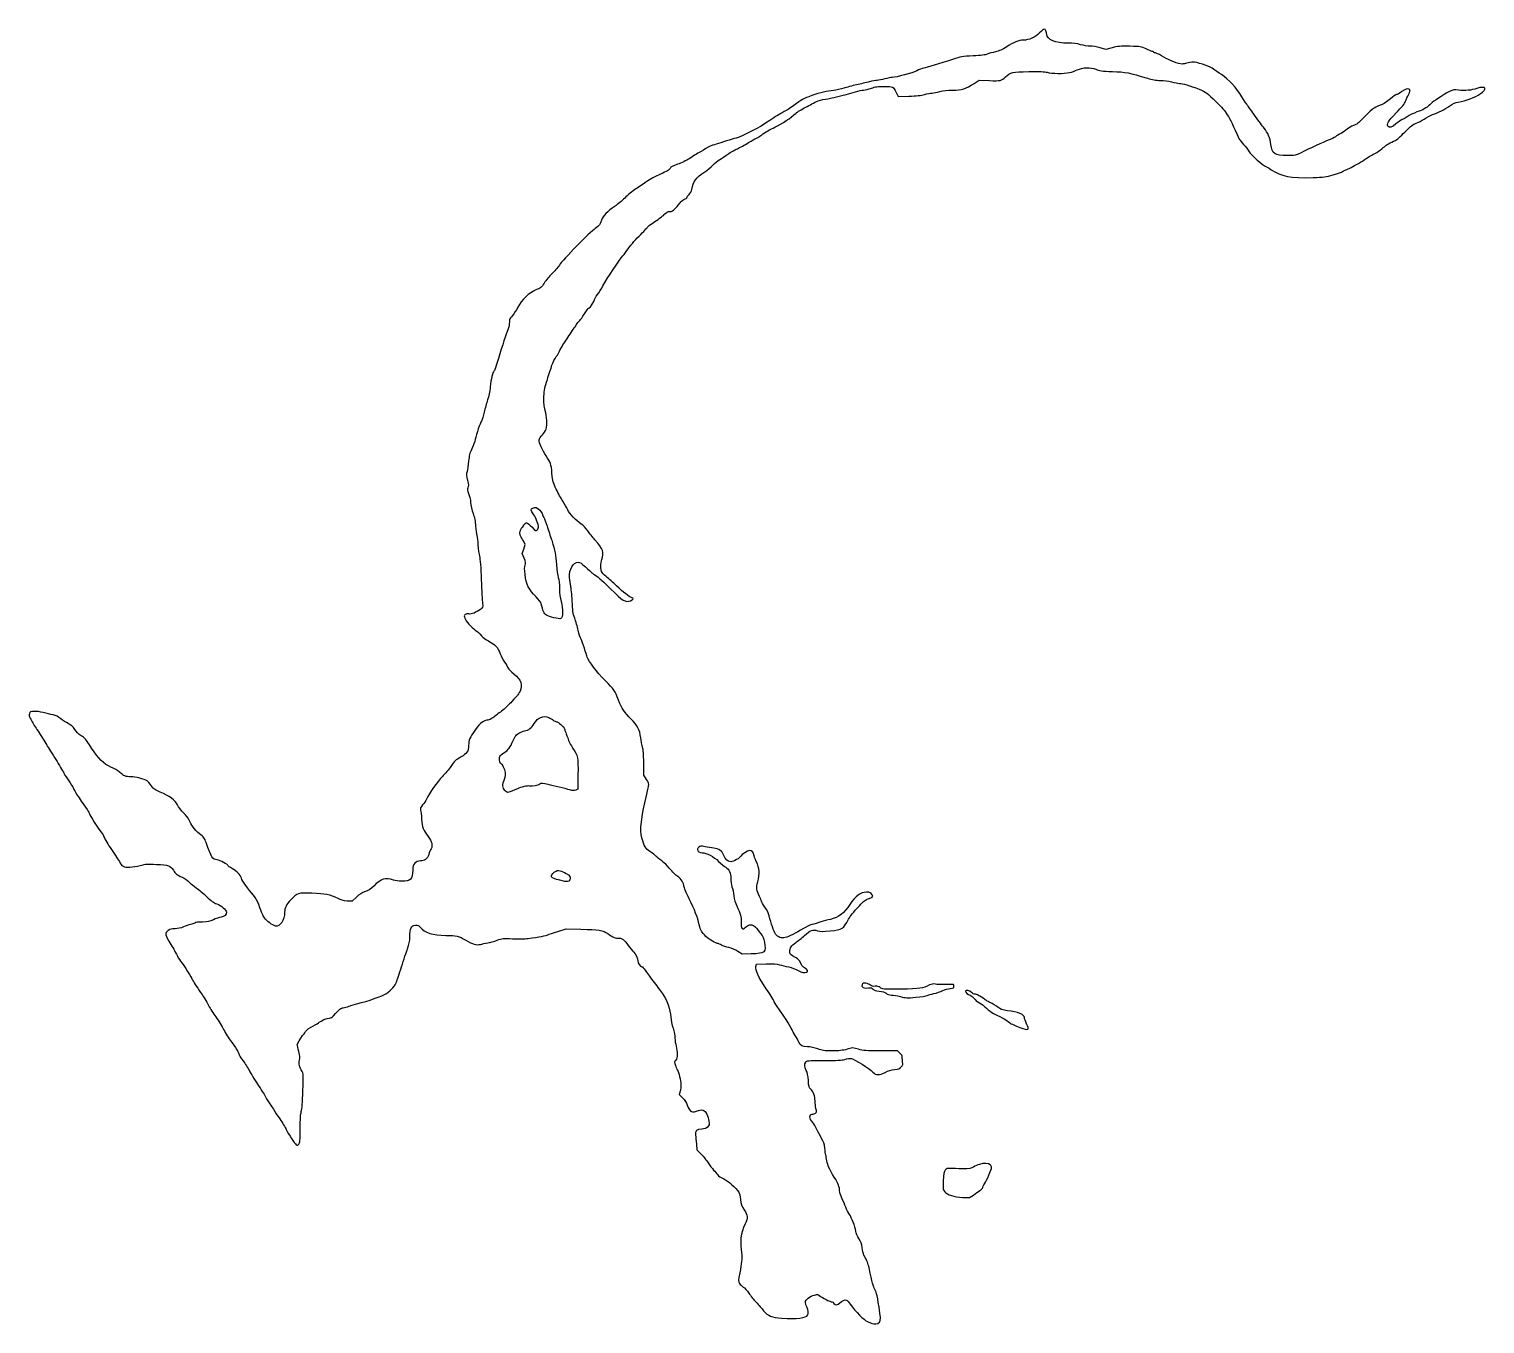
# Model space of a CAD drawing. Header units: millimetres. Extents: x 23 to 842, y -888 to -179.
# Drawn here: x 23 to 540, y -639 to -179 of the extents above; entities that cross this region are included whole.
import ezdxf

# ---------------------------------------------------------------- set-up
doc = ezdxf.new("R2010")
doc.units = ezdxf.units.MM
doc.layers.get('0').update_dxf_attribs({"linetype": 'CONTINUOUS'})

msp = doc.modelspace()

# ---------------------------------------------------------------- linework, layer by layer
for p, q in [((405.1, -185.82), (403.12, -185.26)), ((407.41, -185.23), (405.1, -185.82)), ((330.7, -201.16), (331.39, -202.54)), ((358.38, -197.96), (360.2, -196.77)), ((360.2, -196.77), (363.86, -196.9)), ((331.39, -202.54), (335.2, -202.43)), ((198.99, -361.74), (198.33, -360.42)), ((198.46, -363.35), (198.99, -361.74)), ((197.91, -364.97), (198.46, -363.35)), ((198.57, -366.58), (197.91, -364.97)), ((241.04, -443.71), (241.04, -439.37)), ((217.7, -443.44), (217.62, -448.6)), ((241.99, -445.19), (241.04, -443.71)), ((217.62, -448.6), (216.91, -448.95)), ((137.5, -488.47), (135.7, -488.37)), ((139.01, -487.05), (137.5, -488.47)), ((210.56, -499.16), (213.55, -498.21)), ((213.55, -498.21), (218.76, -498.37)), ((276.04, -507.26), (274.51, -506.28)), ((279.24, -507.15), (276.04, -507.26)), ((280.88, -511.65), (281.15, -510.78)), ((281.15, -510.78), (284.53, -510.7)), ((315.22, -540.49), (313.24, -541.05)), ((317.26, -541.05), (315.22, -540.49)), ((331.21, -541.6), (325.25, -541.6)), ((332.03, -542.37), (331.21, -541.6)), ((253.95, -555.97), (253.66, -557.11)), ((253.66, -557.11), (254.85, -558.3)), ((259.79, -574.73), (259.95, -576.77)), ((259.95, -576.77), (261.46, -578.3)), ((354.28, -593.65), (356.79, -593.75)), ((356.79, -593.75), (358.11, -592.83))]:
    msp.add_line(p, q)
for points in [[(381.64, -180), (380.18, -181.5), (377.8, -182.56), (375.84, -182.56)], [(383.28, -178.62), (383.12, -178.62), (382.38, -179.26), (381.64, -180)], [(384.18, -180.55), (384.18, -179.76), (383.65, -178.59), (383.28, -178.62)], [(391.69, -183.62), (387.38, -183.62), (384.18, -182.3), (384.18, -180.55)], [(369.94, -184.89), (368.35, -185.95), (367.4, -186.37), (365.92, -186.69)], [(375.84, -182.56), (374.25, -182.59), (372.3, -183.36), (369.94, -184.89)], [(396.21, -184.15), (394.92, -183.78), (393.57, -183.62), (391.69, -183.62)], [(399.6, -184.68), (398.75, -184.68), (397.22, -184.44), (396.21, -184.15)], [(403.12, -185.26), (402.03, -184.94), (400.45, -184.68), (399.6, -184.68)], [(413.68, -184.73), (410.26, -184.65), (409.42, -184.73), (407.41, -185.23)], [(419.42, -185.66), (417.7, -184.84), (417.54, -184.81), (413.68, -184.73)], [(421.59, -186.53), (421.38, -186.53), (420.4, -186.13), (419.42, -185.66)], [(350.71, -189.36), (345.97, -190.98), (341.58, -192.3), (340.47, -192.48)], [(357.98, -188.12), (354.12, -188.3), (353.7, -188.38), (350.71, -189.36)], [(363.03, -187.51), (362.37, -187.83), (360.89, -187.99), (357.98, -188.12)], [(365.92, -186.69), (364.86, -186.9), (363.56, -187.27), (363.03, -187.51)], [(422.14, -186.77), (422.04, -186.64), (421.8, -186.53), (421.59, -186.53)], [(423.04, -187.19), (422.62, -187.09), (422.22, -186.9), (422.14, -186.77)], [(425.74, -188.57), (424.68, -187.91), (423.47, -187.27), (423.04, -187.19)], [(432.22, -191.03), (431.01, -191.03), (427.73, -189.79), (425.74, -188.57)], [(434.37, -190.61), (433.57, -190.84), (432.59, -191.03), (432.22, -191.03)], [(436.64, -190.34), (436.19, -190.26), (435.16, -190.37), (434.37, -190.61)], [(443.39, -192.83), (442.46, -192.11), (438.73, -190.74), (436.64, -190.34)], [(326.63, -196.32), (325.62, -196.61), (324.38, -196.85), (323.93, -196.85)], [(329.3, -195.79), (328.85, -195.79), (327.63, -196.03), (326.63, -196.32)], [(338.01, -193.41), (336.47, -194.23), (330.73, -195.79), (329.3, -195.79)], [(340.47, -192.48), (339.91, -192.56), (338.83, -192.99), (338.01, -193.41)], [(363.86, -196.9), (367.8, -197.06), (368.09, -196.98), (369.54, -195.61)], [(369.54, -195.61), (371.32, -193.94), (371.87, -193.81), (377.83, -193.73)], [(377.83, -193.73), (381.5, -193.65), (383.59, -193.73), (384.31, -193.94)], [(384.31, -193.94), (385.87, -194.42), (390.31, -194.5), (392.22, -194.07)], [(392.22, -194.07), (393.09, -193.89), (394.36, -193.44), (395.02, -193.12)], [(395.02, -193.12), (396.82, -192.19), (399.73, -192.11), (401.64, -192.91)], [(401.64, -192.91), (402.88, -193.44), (403.73, -193.54), (407.46, -193.68)], [(407.46, -193.68), (412.06, -193.83), (413.65, -194.15), (419.89, -196.08)], [(419.89, -196.08), (421.77, -196.66), (422.91, -196.85), (424.52, -196.85)], [(446.22, -194.79), (445.21, -194.12), (443.92, -193.25), (443.39, -192.83)], [(453.47, -202.64), (451.72, -199.63), (448.76, -196.43), (446.22, -194.79)], [(308.5, -200.4), (306.07, -200.61), (303.77, -201.16), (300.73, -202.25)], [(305.59, -203.49), (307.42, -203.25), (311.79, -202.19), (316.31, -200.85)], [(312.08, -199.63), (311.07, -199.97), (309.46, -200.32), (308.5, -200.4)], [(316.57, -198.44), (315.12, -198.75), (313.11, -199.31), (312.08, -199.63)], [(316.31, -200.85), (317.31, -200.53), (318.61, -200.29), (319.14, -200.29)], [(321.15, -197.35), (320.09, -197.62), (318.03, -198.09), (316.57, -198.44)], [(319.14, -200.29), (319.7, -200.29), (320.91, -200), (321.89, -199.63)], [(323.93, -196.85), (323.45, -196.85), (322.21, -197.06), (321.15, -197.35)], [(321.89, -199.63), (323.37, -199.07), (324.11, -198.97), (326.5, -198.97)], [(326.5, -198.97), (329.7, -198.97), (329.59, -198.91), (330.7, -201.16)], [(340.76, -201.85), (341.71, -201.56), (342.93, -201.35), (343.43, -201.35)], [(343.43, -201.35), (343.93, -201.35), (345.2, -201.11), (346.21, -200.82)], [(346.21, -200.82), (347.5, -200.45), (348.85, -200.29), (350.76, -200.29)], [(350.76, -200.29), (353.93, -200.29), (355.47, -199.81), (358.38, -197.96)], [(424.52, -196.85), (425.85, -196.85), (427.33, -197.04), (428.49, -197.38)], [(428.49, -197.38), (429.5, -197.67), (430.77, -197.91), (431.27, -197.91)], [(431.27, -197.91), (432.46, -197.91), (434.92, -198.65), (438.28, -199.97)], [(438.28, -199.97), (440.93, -201.03), (440.93, -201.06), (444.45, -204.55)], [(510.25, -200.79), (509.4, -201.4), (508.56, -201.88), (508.37, -201.88)], [(512.66, -201.96), (513.9, -199.79), (512.6, -199.15), (510.25, -200.79)], [(527.24, -200.79), (524.77, -202.09), (521.39, -204.28), (520.7, -205.03)], [(530.41, -200.29), (528.77, -200.1), (528.53, -200.13), (527.24, -200.79)], [(536.95, -199.71), (534.96, -200.4), (532.69, -200.58), (530.41, -200.29)], [(538.11, -201.64), (540.78, -199.84), (540.07, -198.68), (536.95, -199.71)], [(294.3, -205.77), (293.11, -206.67), (291.44, -207.72), (290.59, -208.12)], [(300.73, -202.25), (297.68, -203.36), (297.23, -203.6), (294.3, -205.77)], [(295.14, -208.47), (295.59, -208.07), (297.13, -207.12), (298.58, -206.35)], [(298.58, -206.35), (300.04, -205.58), (301.76, -204.68), (302.42, -204.34)], [(302.42, -204.34), (303.13, -203.97), (304.43, -203.62), (305.59, -203.49)], [(335.2, -202.43), (337.9, -202.38), (339.54, -202.19), (340.76, -201.85)], [(444.45, -204.55), (448.28, -208.44), (448.18, -208.25), (452.52, -217.67)], [(455.51, -205.79), (455.19, -205.42), (454.26, -203.99), (453.47, -202.64)], [(458.23, -209.55), (457.07, -207.88), (455.85, -206.19), (455.51, -205.79)], [(502.58, -205.69), (500.35, -206.56), (499.27, -207.38), (496.54, -210.26)], [(506.23, -203.41), (505.04, -204.42), (503.79, -205.21), (502.58, -205.69)], [(508.37, -201.88), (508.16, -201.88), (507.21, -202.56), (506.23, -203.41)], [(508.26, -208.41), (510.35, -206.3), (511.25, -205.13), (511.6, -204.26)], [(511.6, -204.26), (511.84, -203.6), (512.31, -202.56), (512.66, -201.96)], [(520.7, -205.03), (519.54, -206.3), (518.19, -207.17), (516.44, -207.72)], [(521.18, -208.99), (523.37, -208.23), (525.38, -207.22), (527.26, -205.93)], [(527.26, -205.93), (528.4, -205.1), (529.33, -204.68), (530.3, -204.52)], [(530.3, -204.52), (532.84, -204.13), (536.42, -202.8), (538.11, -201.64)], [(285.83, -211.08), (282.05, -213.65), (276.3, -216.67), (273.84, -217.33)], [(290.59, -208.12), (289.75, -208.52), (287.6, -209.87), (285.83, -211.08)], [(287.6, -213.47), (290.22, -212.22), (293.34, -210.16), (295.14, -208.47)], [(461.33, -213.78), (460.8, -213.12), (459.4, -211.22), (458.23, -209.55)], [(496.54, -210.26), (494.88, -211.98), (494.19, -212.51), (493.13, -212.88)], [(505.35, -213.12), (504.75, -212.38), (505.38, -211.35), (508.26, -208.41)], [(510.38, -210.77), (510.01, -210.93), (509.01, -211.61), (508.19, -212.3)], [(512.89, -209.36), (511.89, -209.97), (510.75, -210.61), (510.38, -210.77)], [(516.44, -207.72), (515.51, -208.02), (513.93, -208.76), (512.89, -209.36)], [(515.33, -212.09), (516.07, -211.85), (517.37, -211.16), (518.19, -210.58)], [(518.19, -210.58), (519.01, -209.97), (520.36, -209.26), (521.18, -208.99)], [(280.83, -217.49), (280.99, -217.49), (281.97, -216.88), (282.97, -216.14)], [(282.97, -216.14), (284, -215.4), (286.07, -214.18), (287.6, -213.47)], [(463.79, -219.58), (463.52, -217.36), (462.7, -215.45), (461.33, -213.78)], [(486.67, -216.88), (486.25, -217.2), (485.09, -217.78), (484.11, -218.12)], [(488.69, -215.66), (488.02, -215.98), (487.12, -216.53), (486.67, -216.88)], [(490.83, -214.18), (490.3, -214.66), (489.35, -215.32), (488.69, -215.66)], [(493.13, -212.88), (492.39, -213.12), (491.36, -213.7), (490.83, -214.18)], [(508.19, -212.3), (506.62, -213.57), (505.91, -213.78), (505.35, -213.12)], [(508, -218.18), (508.37, -218.02), (509.85, -216.69), (511.33, -215.21)], [(511.33, -215.21), (513.5, -213.04), (514.24, -212.46), (515.33, -212.09)], [(263.13, -221.09), (261.96, -221.77), (260.67, -222.49), (260.24, -222.73)], [(265.51, -219.87), (265.35, -219.87), (264.29, -220.42), (263.13, -221.09)], [(271.33, -218.04), (268.9, -218.89), (265.75, -219.87), (265.51, -219.87)], [(270.93, -223.04), (271.89, -222.38), (273.39, -221.48), (274.29, -221.11)], [(273.84, -217.33), (272.89, -217.57), (271.78, -217.91), (271.33, -218.04)], [(274.29, -221.11), (275.19, -220.72), (276.97, -219.74), (278.24, -218.94)], [(278.24, -218.94), (279.51, -218.15), (280.67, -217.49), (280.83, -217.49)], [(452.52, -217.67), (452.65, -217.99), (453.36, -218.86), (454.08, -219.63)], [(454.08, -219.63), (454.79, -220.4), (455.69, -221.54), (456.06, -222.17)], [(456.06, -222.17), (456.67, -223.23), (461.17, -227.28), (461.75, -227.28)], [(469.61, -223.57), (465.08, -223.57), (464.21, -222.99), (463.79, -219.58)], [(484.11, -218.12), (482.36, -218.81), (477.68, -220.95), (474.29, -222.65)], [(500.25, -223.04), (500.59, -223.04), (503.29, -221.17), (504.06, -220.4)], [(504.06, -220.4), (504.69, -219.79), (506.15, -218.94), (508, -218.18)], [(253.05, -226.64), (251.25, -227.22), (250.72, -227.54), (250.43, -228.1)], [(257.39, -224.53), (256.09, -225.4), (254.45, -226.19), (253.05, -226.64)], [(260.24, -222.73), (259.82, -222.94), (258.52, -223.76), (257.39, -224.53)], [(262.78, -229.29), (263.63, -228.73), (264.87, -227.7), (265.56, -226.99)], [(265.56, -226.99), (266.25, -226.25), (267.36, -225.35), (268.02, -224.98)], [(268.02, -224.98), (268.68, -224.6), (269.98, -223.73), (270.93, -223.04)], [(461.75, -227.28), (461.88, -227.28), (462.86, -227.86), (463.89, -228.57)], [(474.29, -222.65), (472.57, -223.55), (472.36, -223.57), (469.61, -223.57)], [(491.75, -227.97), (492.92, -227.49), (495.25, -226.17), (496.94, -225.05)], [(496.94, -225.05), (498.63, -223.94), (500.14, -223.04), (500.25, -223.04)], [(246.99, -230.16), (245.3, -230.9), (243.1, -232.07), (242.15, -232.75)], [(250.43, -228.1), (250.14, -228.63), (249.29, -229.13), (246.99, -230.16)], [(258.1, -235.56), (258.6, -232.62), (259.48, -231.48), (262.78, -229.29)], [(463.89, -228.57), (467.36, -230.95), (470.85, -231.62), (478.76, -231.35)], [(478.76, -231.35), (482.41, -231.22), (483.39, -231.09), (485.91, -230.4)], [(485.91, -230.4), (487.52, -229.95), (489, -229.42), (489.24, -229.21)], [(489.24, -229.21), (489.48, -229), (490.62, -228.44), (491.75, -227.97)], [(238.26, -235.4), (237.09, -236.19), (235.32, -237.62), (234.29, -238.63)], [(242.15, -232.75), (241.17, -233.44), (239.42, -234.63), (238.26, -235.4)], [(256.38, -238.42), (256.38, -238.31), (256.73, -237.83), (257.15, -237.38)], [(257.15, -237.38), (257.6, -236.91), (258.02, -236.14), (258.1, -235.56)], [(230.85, -241.51), (228.12, -243.36), (226.59, -244.98), (226.09, -246.46)], [(234.29, -238.63), (233.28, -239.63), (231.72, -240.93), (230.85, -241.51)], [(250.3, -243.42), (250.98, -243.42), (251.43, -243.15), (252.41, -242.15)], [(252.41, -242.15), (253.1, -241.46), (253.79, -240.61), (253.97, -240.29)], [(253.97, -240.29), (254.13, -239.98), (254.77, -239.47), (255.32, -239.18)], [(255.32, -239.18), (255.91, -238.89), (256.38, -238.55), (256.38, -238.42)], [(226.09, -246.46), (225.56, -248.1), (225.32, -248.39), (223.84, -249.42)], [(242.36, -248.97), (242.36, -248.84), (243.55, -247.94), (245.03, -246.96)], [(245.03, -246.96), (246.51, -245.98), (248.1, -244.79), (248.58, -244.29)], [(248.58, -244.29), (249.18, -243.65), (249.66, -243.42), (250.3, -243.42)], [(223.84, -249.42), (221.96, -250.69), (212.25, -260.67), (211.08, -262.47)], [(235.51, -256.65), (236.01, -255.85), (237.73, -253.84), (239.37, -252.2)], [(239.37, -252.2), (241.01, -250.53), (242.36, -249.08), (242.36, -248.97)], [(233.6, -259.21), (234.16, -258.6), (235.03, -257.44), (235.51, -256.65)], [(211.08, -262.47), (210.53, -263.37), (209.34, -264.77), (208.44, -265.59)], [(226.56, -269.85), (227.99, -267.23), (232.44, -260.48), (233.6, -259.21)], [(205.71, -268.82), (204.68, -270.43), (204.47, -270.62), (202.78, -271.28)], [(208.44, -265.59), (207.54, -266.41), (206.32, -267.86), (205.71, -268.82)], [(202.78, -271.28), (200.37, -272.2), (197.59, -274.88), (196.35, -277.42)], [(223.57, -274.66), (223.57, -274.43), (224.05, -273.63), (224.6, -272.92)], [(224.6, -272.92), (225.16, -272.18), (226.06, -270.8), (226.56, -269.85)], [(196.35, -277.42), (195.87, -278.37), (195.02, -279.69), (194.44, -280.35)], [(219.97, -279.8), (220.66, -278.74), (221.38, -277.81), (221.59, -277.71)], [(221.59, -277.71), (222.06, -277.52), (223.57, -275.22), (223.57, -274.66)], [(193.3, -283.24), (193.25, -283.98), (193.09, -284.8), (192.93, -285.09)], [(193.38, -281.73), (193.38, -281.83), (193.33, -282.52), (193.3, -283.24)], [(194.44, -280.35), (193.89, -281.01), (193.41, -281.62), (193.38, -281.73)], [(216.67, -284.37), (217.36, -283.32), (218.12, -282.28), (218.36, -282.1)], [(218.36, -282.1), (218.6, -281.89), (219.31, -280.88), (219.97, -279.8)], [(192.93, -285.09), (192.62, -285.67), (191.32, -289.53), (189.97, -293.95)], [(211.43, -292.44), (211.75, -291.76), (212.75, -290.06), (213.7, -288.74)], [(213.7, -288.74), (214.63, -287.39), (215.98, -285.41), (216.67, -284.37)], [(189.97, -293.95), (188.41, -299.06), (188.07, -300.04), (187.83, -300.17)], [(209.97, -294.98), (210.48, -294.3), (211.14, -293.16), (211.43, -292.44)], [(206.82, -303.08), (207.41, -301.33), (208.15, -299.08), (208.47, -298.05)], [(208.47, -298.05), (208.81, -297.05), (209.47, -295.65), (209.97, -294.98)], [(187.83, -300.17), (187.4, -300.43), (186.82, -302.97), (186.53, -305.73)], [(205.63, -309.19), (205.74, -306.65), (205.9, -305.83), (206.82, -303.08)], [(186.53, -305.73), (186.37, -307.29), (185.98, -309.27), (185.58, -310.38)], [(206.08, -314.09), (205.63, -312.45), (205.55, -311.6), (205.63, -309.19)], [(184.39, -314.67), (184.12, -315.97), (183.67, -317.39), (183.38, -317.87)], [(185.58, -310.38), (185.21, -311.47), (184.68, -313.4), (184.39, -314.67)], [(206.35, -320.75), (206.8, -319.14), (206.69, -316.26), (206.08, -314.09)], [(183.38, -317.87), (182.88, -318.72), (181.74, -322.21), (181.24, -324.46)], [(181.24, -324.46), (181.08, -325.15), (180.55, -326.63), (180.02, -327.71)], [(204.58, -326.97), (203.54, -324.83), (203.62, -324.17), (205.08, -322.74)], [(205.08, -322.74), (205.63, -322.21), (206.19, -321.31), (206.35, -320.75)], [(180.02, -327.71), (179.23, -329.33), (179.02, -330.12), (178.86, -332.13)], [(206.38, -330.2), (205.85, -329.41), (205.03, -327.95), (204.58, -326.97)], [(208.47, -336.42), (208.15, -333.11), (207.99, -332.58), (206.38, -330.2)], [(178.3, -335.81), (178.01, -336.92), (178.01, -337.29), (178.44, -338.93)], [(178.86, -332.13), (178.75, -333.48), (178.51, -335.12), (178.3, -335.81)], [(178.44, -338.93), (178.83, -340.47), (178.86, -340.92), (178.59, -341.55)], [(210, -342.11), (208.86, -339.78), (208.76, -339.35), (208.47, -336.42)], [(178.59, -341.55), (178.33, -342.21), (178.36, -342.5), (178.86, -343.61)], [(178.86, -343.61), (179.18, -344.33), (179.49, -345.7), (179.57, -346.74)], [(212.3, -346.34), (211.72, -345.39), (210.66, -343.48), (210, -342.11)], [(214.05, -349.38), (213.7, -348.64), (212.91, -347.29), (212.3, -346.34)], [(179.57, -346.74), (179.65, -347.74), (180.05, -349.54), (180.45, -350.71)], [(180.45, -350.71), (180.98, -352.16), (181.24, -353.56), (181.35, -355.2)], [(201.77, -350.78), (200.92, -349.81), (200.9, -349.14), (201.69, -348.77)], [(201.69, -348.77), (202.7, -348.3), (203.09, -348.43), (204.1, -349.51)], [(203.65, -355.2), (203.41, -353.77), (202.49, -351.58), (201.77, -350.78)], [(204.1, -349.51), (204.63, -350.1), (205.05, -350.76), (205.05, -351)], [(205.05, -351), (205.05, -351.23), (205.26, -351.74), (205.53, -352.11)], [(218.86, -354.46), (216.96, -353.17), (214.76, -350.84), (214.05, -349.38)], [(181.35, -355.2), (181.42, -356.5), (181.61, -358.01), (181.77, -358.51)], [(197.38, -358.91), (196.9, -358.62), (197.06, -356.47), (197.59, -355.94)], [(197.59, -355.94), (197.86, -355.68), (198.28, -355.15), (198.52, -354.73)], [(198.52, -354.73), (198.78, -354.33), (199.2, -354.01), (199.47, -354.01)], [(199.47, -354.01), (199.73, -354.01), (200.55, -354.67), (201.32, -355.49)], [(201.32, -355.49), (202.67, -356.98), (202.7, -357), (203.23, -356.5)], [(203.23, -356.5), (203.62, -356.13), (203.73, -355.79), (203.65, -355.2)], [(205.53, -352.11), (205.79, -352.5), (206.35, -353.88), (206.75, -355.2)], [(206.75, -355.2), (207.17, -356.5), (207.88, -358.78), (208.36, -360.23)], [(221.14, -356.84), (220.56, -355.97), (219.52, -354.91), (218.86, -354.46)], [(181.77, -358.51), (181.9, -359.01), (182.11, -360.55), (182.19, -361.95)], [(198.33, -360.42), (197.96, -359.67), (197.54, -359.01), (197.38, -358.91)], [(208.36, -360.23), (209.6, -364.07), (209.84, -365.31), (210.08, -368.91)], [(223.71, -360.1), (222.89, -359.15), (221.72, -357.69), (221.14, -356.84)], [(226.11, -367.08), (227.01, -364.46), (226.64, -363.46), (223.71, -360.1)], [(182.19, -361.95), (182.27, -363.33), (182.51, -365.12), (182.72, -365.92)], [(182.72, -365.92), (182.96, -366.82), (183.2, -369.94), (183.36, -374.25)], [(198.91, -369.04), (199.18, -368.33), (199.13, -367.98), (198.57, -366.58)], [(198.89, -372.4), (198.68, -370.47), (198.68, -369.65), (198.91, -369.04)], [(210.08, -368.91), (210.21, -370.68), (210.5, -372.72), (210.71, -373.43)], [(214.71, -373.46), (214.55, -370.47), (215.93, -368.04), (217.81, -368.04)], [(217.81, -368.04), (218.36, -368.04), (219.02, -368.46), (220.35, -369.68)], [(220.35, -369.68), (221.32, -370.58), (222.33, -371.5), (222.57, -371.74)], [(222.57, -371.74), (222.81, -371.95), (223.52, -372.43), (224.13, -372.8)], [(226.09, -371.34), (225.69, -369.44), (225.69, -368.27), (226.11, -367.08)], [(227.73, -373.12), (226.88, -372.43), (226.17, -371.63), (226.09, -371.34)], [(183.36, -374.25), (183.52, -378.04), (183.7, -381.79), (183.78, -382.61)], [(202.7, -380.23), (200.29, -377.9), (199.31, -375.87), (198.89, -372.4)], [(210.71, -373.43), (210.98, -374.25), (211.14, -375.71), (211.14, -377.38)], [(211.14, -377.38), (211.14, -379.25), (211.3, -380.6), (211.67, -381.98)], [(215.11, -376.5), (214.95, -375.84), (214.76, -374.49), (214.71, -373.46)], [(215.64, -381.79), (215.5, -379.54), (215.29, -377.16), (215.11, -376.5)], [(224.13, -372.8), (224.76, -373.17), (227.07, -375.26), (229.24, -377.43)], [(231.38, -376.4), (230.21, -375.26), (228.57, -373.8), (227.73, -373.12)], [(236.67, -380.52), (235.9, -380.37), (233.79, -378.72), (231.38, -376.4)], [(204.66, -382.75), (204.58, -382.3), (203.78, -381.29), (202.7, -380.23)], [(211.67, -381.98), (212.43, -384.68), (212.38, -387.72), (211.56, -388.04)], [(216.54, -387.88), (215.93, -386.19), (215.79, -385.29), (215.64, -381.79)], [(229.24, -377.43), (233.68, -381.85), (234.42, -382.3), (236.33, -381.71)], [(236.33, -381.71), (237.41, -381.37), (237.62, -380.68), (236.67, -380.52)], [(177.69, -386.64), (177.27, -386.95), (177.24, -387.11), (177.48, -387.85)], [(178.96, -386.4), (178.49, -386.32), (177.99, -386.4), (177.69, -386.64)], [(183.04, -384.81), (181.64, -385.84), (179.81, -386.58), (178.96, -386.4)], [(183.78, -382.61), (183.94, -384.07), (183.91, -384.12), (183.04, -384.81)], [(206.51, -386.82), (205.69, -386.32), (205.21, -385.29), (204.66, -382.75)], [(211.56, -388.04), (211.03, -388.25), (207.38, -387.38), (206.51, -386.82)], [(177.48, -387.85), (177.88, -388.99), (179.81, -391.19), (181.24, -392.11)], [(181.24, -392.11), (181.9, -392.54), (182.91, -393.44), (183.46, -394.12)], [(217.78, -392.19), (217.49, -390.92), (216.93, -388.96), (216.54, -387.88)], [(218.78, -395.39), (218.49, -394.92), (218.04, -393.49), (217.78, -392.19)], [(183.46, -394.12), (184.02, -394.78), (184.89, -395.53), (185.39, -395.71)], [(185.39, -395.71), (186.58, -396.21), (188.7, -397.77), (189.1, -398.44)], [(219.97, -398.59), (219.6, -397.27), (219.05, -395.84), (218.78, -395.39)], [(189.1, -398.44), (189.28, -398.73), (189.71, -399.68), (190.08, -400.55)], [(190.08, -400.55), (190.42, -401.43), (191.14, -402.78), (191.64, -403.54)], [(221.01, -401.77), (220.82, -401.32), (220.37, -399.89), (219.97, -398.59)], [(227.28, -409.97), (224.29, -406.9), (221.62, -403.41), (221.01, -401.77)], [(191.64, -403.54), (192.17, -404.31), (192.72, -405.24), (192.88, -405.61)], [(192.88, -405.61), (193.07, -405.98), (193.97, -406.9), (194.92, -407.7)], [(194.92, -407.7), (197.54, -409.89), (198.09, -411.45), (197.11, -413.78)], [(232.07, -416.98), (230.74, -413.57), (230.61, -413.39), (227.28, -409.97)], [(194.2, -417.49), (193.25, -418.57), (191.61, -420.13), (190.55, -420.93)], [(196.22, -415.34), (196.06, -415.45), (195.16, -416.4), (194.2, -417.49)], [(197.11, -413.78), (196.77, -414.52), (196.37, -415.24), (196.22, -415.34)], [(236.51, -423.7), (234.24, -421.48), (233.18, -419.92), (232.07, -416.98)], [(22.89, -421.83), (22.7, -422.43), (22.75, -422.75), (23.12, -423.41)], [(24.55, -421.01), (23.28, -421.08), (23.12, -421.16), (22.89, -421.83)], [(23.12, -423.41), (23.42, -423.89), (23.84, -424.63), (24.05, -425.05)], [(27.83, -421.43), (26.75, -421.14), (25.32, -420.95), (24.55, -421.01)], [(31.27, -422.25), (30.45, -422.09), (28.89, -421.72), (27.83, -421.43)], [(34.05, -423.62), (33.15, -422.86), (32.36, -422.49), (31.27, -422.25)], [(36.7, -425.34), (35.96, -424.97), (34.74, -424.21), (34.05, -423.62)], [(187.51, -423.25), (186.9, -423.73), (186.11, -424.13), (185.74, -424.13)], [(190.55, -420.93), (189.47, -421.75), (188.12, -422.8), (187.51, -423.25)], [(202.19, -425.29), (203.49, -423.12), (205.34, -422.38), (207.33, -423.2)], [(207.33, -423.2), (207.83, -423.41), (208.57, -423.84), (208.94, -424.13)], [(239.98, -430.37), (239.63, -427.51), (238.81, -425.93), (236.51, -423.7)], [(24.05, -425.05), (24.29, -425.5), (25.32, -427.12), (26.33, -428.63)], [(26.33, -428.63), (27.33, -430.16), (28.68, -432.33), (29.34, -433.44)], [(39, -427.41), (38.31, -426.32), (37.76, -425.85), (36.7, -425.34)], [(41.22, -429.63), (40.38, -429.1), (39.58, -428.31), (39, -427.41)], [(181.27, -427.46), (179.18, -430.37), (178.86, -431.11), (178.86, -433.07)], [(185.74, -424.13), (184.18, -424.15), (182.99, -425.05), (181.27, -427.46)], [(195.39, -429.95), (195.82, -429.15), (197.43, -428.18), (198.7, -427.94)], [(198.7, -427.94), (200.18, -427.67), (201.27, -426.85), (202.19, -425.29)], [(208.94, -424.13), (209.31, -424.42), (209.81, -424.66), (210.03, -424.66)], [(210.03, -424.66), (210.69, -424.66), (212.7, -426.48), (212.88, -427.25)], [(212.88, -427.25), (212.99, -427.65), (213.15, -428.07), (213.25, -428.23)], [(213.25, -428.23), (213.36, -428.36), (213.7, -429.37), (214.05, -430.42)], [(29.34, -433.44), (30, -434.55), (31.54, -436.99), (32.7, -438.86)], [(44.98, -434.1), (42.73, -430.61), (42.68, -430.53), (41.22, -429.63)], [(51.83, -440.8), (49.4, -439.79), (47.28, -437.73), (44.98, -434.1)], [(178.86, -433.07), (178.86, -435.08), (178.2, -436.09), (176.19, -437.2)], [(190.98, -436.01), (192.62, -435.03), (193.41, -434.13), (194.23, -432.33)], [(194.23, -432.33), (194.68, -431.38), (195.18, -430.32), (195.39, -429.95)], [(214.05, -430.42), (214.39, -431.56), (215.16, -433.1), (215.9, -434.13)], [(215.9, -434.13), (217.65, -436.64), (217.78, -437.41), (217.7, -443.44)], [(240.64, -433.76), (240.4, -433.04), (240.11, -431.51), (239.98, -430.37)], [(241.04, -439.37), (241.04, -436.25), (240.93, -434.71), (240.64, -433.76)], [(32.7, -438.86), (33.89, -440.72), (35.03, -442.67), (35.27, -443.18)], [(176.19, -437.2), (174.07, -438.36), (173.8, -438.6), (172.53, -440.53)], [(190.5, -439.74), (190.05, -439.74), (189.65, -438.36), (189.84, -437.44)], [(189.84, -437.44), (189.94, -436.83), (190.26, -436.43), (190.98, -436.01)], [(35.27, -443.18), (35.48, -443.68), (36.2, -444.84), (36.88, -445.72)], [(54.93, -442.65), (54.27, -442.04), (52.94, -441.25), (51.83, -440.8)], [(58.95, -444.24), (57.04, -444.24), (56.36, -443.97), (54.93, -442.65)], [(64.66, -445.66), (63.71, -445.03), (60.54, -444.24), (58.95, -444.24)], [(169.47, -444.24), (167.67, -446.06), (165.02, -449.9), (163.94, -452.2)], [(172.53, -440.53), (171.9, -441.48), (170.52, -443.15), (169.47, -444.24)], [(191.96, -442.67), (191.74, -441.54), (190.84, -439.74), (190.5, -439.74)], [(191.58, -445.03), (191.96, -444.05), (192.06, -443.31), (191.96, -442.67)], [(36.88, -445.72), (37.54, -446.62), (38.29, -447.81), (38.52, -448.36)], [(38.52, -448.36), (38.89, -449.26), (40.19, -451.27), (43.34, -455.82)], [(66.17, -447.38), (65.67, -446.64), (64.98, -445.85), (64.66, -445.66)], [(69.32, -449.66), (67.31, -448.84), (66.97, -448.57), (66.17, -447.38)], [(75.46, -454.26), (74.59, -452.54), (72.6, -451.06), (69.32, -449.66)], [(191.72, -449.1), (190.87, -448.23), (190.82, -447.04), (191.58, -445.03)], [(192.64, -449.79), (192.51, -449.79), (192.11, -449.47), (191.72, -449.1)], [(196.19, -448.47), (195.29, -448.89), (192.88, -449.79), (192.64, -449.79)], [(200.58, -447.54), (199.81, -447.38), (197.46, -447.89), (196.19, -448.47)], [(204.1, -446.85), (203.62, -447.28), (201.4, -447.73), (200.58, -447.54)], [(207.12, -446.99), (205.37, -446.56), (204.47, -446.51), (204.1, -446.85)], [(211.01, -447.94), (209.71, -447.62), (207.94, -447.2), (207.12, -446.99)], [(214.79, -448.89), (214.02, -448.68), (212.33, -448.26), (211.01, -447.94)], [(216.91, -448.95), (216.3, -449.24), (215.95, -449.24), (214.79, -448.89)], [(242.12, -450.45), (243.05, -446.59), (243.05, -446.83), (241.99, -445.19)], [(77.63, -457.04), (76.84, -456.3), (75.86, -455.06), (75.46, -454.26)], [(162.53, -454.26), (161.77, -455.16), (161.63, -455.51), (161.79, -456.09)], [(163.94, -452.2), (163.67, -452.73), (163.06, -453.68), (162.53, -454.26)], [(240.37, -465.88), (239.63, -463.1), (240.08, -459.08), (242.12, -450.45)], [(43.34, -455.82), (43.79, -456.51), (44.19, -457.2), (44.19, -457.39)], [(44.19, -457.39), (44.19, -457.76), (47.39, -462.76), (48.37, -463.95)], [(79.51, -459.45), (79.27, -458.87), (78.42, -457.78), (77.63, -457.04)], [(83.26, -464.45), (81.49, -462.94), (80.3, -461.38), (79.51, -459.45)], [(161.79, -456.09), (161.9, -456.49), (162.06, -457.94), (162.16, -459.32)], [(162.16, -459.32), (162.37, -462.23), (162.77, -463.23), (164.47, -465.46)], [(48.37, -463.95), (48.74, -464.37), (49.32, -465.35), (49.64, -466.12)], [(85.62, -467.57), (85.12, -466.14), (84.8, -465.72), (83.26, -464.45)], [(49.64, -466.12), (49.98, -466.88), (51.25, -468.97), (52.49, -470.8)], [(89.59, -473.76), (87.84, -473.52), (87.55, -473.05), (85.62, -467.57)], [(164.47, -465.46), (165.87, -467.31), (166.18, -468.6), (165.55, -469.79)], [(165.55, -469.79), (165.34, -470.22), (164.94, -471.12), (164.7, -471.81)], [(243.26, -470.83), (241.67, -469.79), (241.22, -469.05), (240.37, -465.88)], [(260.61, -469.24), (260.32, -469.5), (260.09, -469.87), (260.09, -470.06)], [(260.09, -470.06), (260.09, -470.67), (260.91, -471.22), (261.81, -471.22)], [(262.81, -469.11), (261.3, -468.76), (261.12, -468.79), (260.61, -469.24)], [(265.91, -469.61), (265.11, -469.53), (263.71, -469.29), (262.81, -469.11)], [(269.4, -471.99), (268.76, -470.51), (267.78, -469.82), (265.91, -469.61)], [(278.63, -470.43), (277.97, -470.43), (275.75, -471.86), (275.51, -472.41)], [(280.19, -471.96), (280.19, -471.17), (279.45, -470.43), (278.63, -470.43)], [(52.49, -470.8), (53.74, -472.63), (54.93, -474.48), (55.17, -474.93)], [(55.17, -474.93), (55.83, -476.2), (56.94, -476.54), (59.43, -476.25)], [(59.43, -476.25), (60.59, -476.12), (62.12, -475.8), (62.84, -475.59)], [(62.84, -475.59), (63.92, -475.24), (64.85, -475.19), (68, -475.35)], [(68, -475.35), (72.36, -475.54), (72.97, -475.75), (74, -477.39)], [(93.4, -475.75), (93.4, -475.38), (90.59, -473.92), (89.59, -473.76)], [(159.78, -474.9), (159.09, -475.62), (159.01, -475.85), (159.01, -477.41)], [(161.74, -474.13), (160.79, -474.13), (160.42, -474.29), (159.78, -474.9)], [(164.7, -471.81), (164.12, -473.45), (163.25, -474.13), (161.74, -474.13)], [(245.32, -472.39), (245, -472.04), (244.08, -471.33), (243.26, -470.83)], [(247.44, -474.11), (246.62, -473.5), (245.67, -472.73), (245.32, -472.39)], [(250.06, -476.65), (249.45, -475.85), (248.29, -474.72), (247.44, -474.11)], [(261.81, -471.22), (263.29, -471.22), (265.91, -472.6), (267.65, -474.29)], [(267.65, -474.29), (268.55, -475.14), (269.66, -476.09), (270.17, -476.38)], [(271.94, -474.4), (270.85, -474.4), (270.14, -473.74), (269.4, -471.99)], [(275.51, -472.41), (275.27, -473.1), (272.92, -474.4), (271.94, -474.4)], [(281.01, -474.35), (280.56, -473.39), (280.19, -472.33), (280.19, -471.96)], [(281.54, -481.54), (282.31, -478.84), (282.15, -476.65), (281.01, -474.35)], [(74, -477.39), (74.88, -478.76), (75.17, -479), (77.13, -479.93)], [(77.13, -479.93), (78, -480.35), (79.14, -481.12), (79.64, -481.67)], [(94.96, -476.91), (94.11, -476.38), (93.4, -475.85), (93.4, -475.75)], [(98.16, -480.25), (97.63, -478.92), (96.73, -477.97), (94.96, -476.91)], [(102.45, -486.33), (100.59, -484.19), (98.56, -481.28), (98.16, -480.25)], [(152.14, -480.91), (149.38, -479.95), (147.69, -480.46), (145.15, -483.08)], [(159.01, -477.41), (159.01, -480.62), (158.22, -481.44), (155.18, -481.36)], [(211.22, -480.99), (207.96, -480.25), (207.46, -479.45), (209.29, -478.13)], [(209.29, -478.13), (210.26, -477.44), (210.45, -477.39), (211.35, -477.63)], [(211.35, -477.63), (211.88, -477.78), (212.83, -478.18), (213.47, -478.55)], [(213.47, -478.55), (214.87, -479.37), (215.21, -479.95), (214.79, -480.85)], [(252.86, -479.45), (251.94, -478.71), (250.67, -477.44), (250.06, -476.65)], [(255.32, -483.18), (255.32, -481.94), (254.56, -480.77), (252.86, -479.45)], [(270.17, -476.38), (271.41, -477.12), (271.99, -478.39), (271.99, -480.38)], [(271.99, -480.38), (271.99, -481.25), (272.18, -482.57), (272.39, -483.29)], [(79.64, -481.67), (80.14, -482.2), (81.28, -483.13), (82.15, -483.71)], [(82.15, -483.71), (83.03, -484.32), (84.69, -485.72), (85.86, -486.83)], [(123.22, -485.62), (118.14, -485.46), (118.14, -485.46), (115.7, -487.94)], [(132.5, -487.52), (129.62, -486.09), (127.98, -485.75), (123.22, -485.62)], [(142.19, -485.01), (141, -485.43), (140.12, -485.99), (139.01, -487.05)], [(145.15, -483.08), (144.2, -484.08), (143.43, -484.58), (142.19, -485.01)], [(155.18, -481.36), (154.17, -481.36), (152.8, -481.14), (152.14, -480.91)], [(214.79, -480.85), (214.42, -481.67), (214.21, -481.7), (211.22, -480.99)], [(257.2, -487.55), (256.17, -485.48), (255.32, -483.53), (255.32, -483.18)], [(272.39, -483.29), (272.63, -484), (272.92, -485.46), (273.02, -486.52)], [(282.2, -486.75), (281.01, -484.56), (280.93, -483.76), (281.54, -481.54)], [(320.2, -485.25), (317.95, -485.25), (316.28, -486.46), (314.25, -489.61)], [(322.18, -486.22), (321.71, -485.38), (321.47, -485.25), (320.2, -485.25)], [(85.86, -486.83), (87.44, -488.37), (88.32, -488.98), (89.43, -489.37)], [(89.43, -489.37), (91.02, -489.93), (92.87, -491.49), (92.87, -492.28)], [(104.35, -489.64), (103.93, -488.45), (103.27, -487.31), (102.45, -486.33)], [(106.42, -494.37), (105.65, -493.32), (105.49, -492.95), (104.35, -489.64)], [(115.7, -487.94), (114.17, -489.51), (113.51, -490.83), (113.51, -492.34)], [(135.7, -488.37), (134.49, -488.26), (133.43, -488), (132.5, -487.52)], [(260.77, -496.83), (260.11, -494), (259.19, -491.6), (257.2, -487.55)], [(273.02, -486.52), (273.18, -487.76), (273.55, -489.06), (274.06, -490.09)], [(274.06, -490.09), (275.4, -492.89), (275.75, -494.11), (275.67, -495.91)], [(282.84, -488.42), (282.84, -488.18), (282.55, -487.42), (282.2, -486.75)], [(284.06, -490.56), (283.4, -489.64), (282.84, -488.69), (282.84, -488.42)], [(285.64, -493.69), (285.41, -492.73), (284.88, -491.65), (284.06, -490.56)], [(314.25, -489.61), (312.26, -492.71), (310.2, -494.29), (307.34, -494.9)], [(313.82, -494.82), (314.48, -493.58), (315.36, -492.5), (317.63, -490.06)], [(317.63, -490.06), (319.19, -488.39), (319.93, -487.81), (320.75, -487.57)], [(320.75, -487.57), (322.34, -487.12), (322.58, -486.91), (322.18, -486.22)], [(81.62, -496.2), (81.33, -496.38), (80.65, -496.62), (80.06, -496.73)], [(84.4, -495.83), (82.95, -495.83), (81.94, -495.96), (81.62, -496.2)], [(88.21, -495.04), (86.86, -495.7), (86.36, -495.8), (84.4, -495.83)], [(90.94, -494.08), (90.3, -494.19), (89.06, -494.61), (88.21, -495.04)], [(92.87, -492.28), (92.87, -493.24), (92.15, -493.9), (90.94, -494.08)], [(110.23, -497.26), (109.19, -497.02), (107.26, -495.54), (106.42, -494.37)], [(113.51, -492.34), (113.51, -495.14), (111.84, -497.68), (110.23, -497.26)], [(275.67, -495.91), (275.54, -498.21), (276.12, -498.87), (277.23, -497.68)], [(287.89, -500.09), (287.28, -499.24), (286.25, -496.33), (285.64, -493.69)], [(303.93, -495.8), (303.03, -496.09), (301.6, -496.54), (300.78, -496.76)], [(307.34, -494.9), (306.36, -495.09), (304.85, -495.51), (303.93, -495.8)], [(307.31, -498.98), (311.57, -498.55), (312, -498.26), (313.82, -494.82)], [(72.2, -498.82), (70.88, -499.72), (71.04, -500.51), (73.1, -503.79)], [(74.61, -498.21), (73.47, -498.21), (72.89, -498.37), (72.2, -498.82)], [(77.58, -497.58), (76.6, -498), (75.64, -498.21), (74.61, -498.21)], [(80.06, -496.73), (79.51, -496.83), (78.4, -497.21), (77.58, -497.58)], [(157.19, -505.3), (157.8, -503.63), (157.96, -502.84), (157.96, -501.07)], [(157.96, -501.07), (157.96, -498.05), (158.46, -497.05), (159.99, -496.94)], [(159.99, -496.94), (160.97, -496.86), (161.16, -496.97), (161.71, -497.68)], [(161.71, -497.68), (163.14, -499.64), (166.13, -500.59), (170.79, -500.59)], [(170.79, -500.59), (174.57, -500.59), (175.29, -500.78), (177.85, -502.29)], [(200.03, -501.68), (203.78, -501.17), (206.51, -500.7), (207.04, -500.38)], [(207.04, -500.38), (207.33, -500.22), (208.92, -499.67), (210.56, -499.16)], [(218.76, -498.37), (225.08, -498.53), (226.56, -498.79), (228.26, -499.96)], [(228.26, -499.96), (230.06, -501.23), (231.22, -501.7), (232.01, -501.57)], [(263.15, -500.96), (261.46, -499.27), (261.25, -498.92), (260.77, -496.83)], [(267.52, -503.5), (266.7, -503.5), (264.32, -502.13), (263.15, -500.96)], [(277.23, -497.68), (278.05, -496.81), (279.21, -496.6), (280.14, -497.15)], [(280.14, -497.15), (280.59, -497.44), (281.07, -497.87), (281.23, -498.16)], [(281.23, -498.16), (281.36, -498.42), (281.97, -499.22), (282.55, -499.93)], [(282.55, -499.93), (283.4, -500.94), (283.66, -501.54), (283.9, -502.95)], [(291.33, -501.39), (289.98, -501.73), (288.74, -501.28), (287.89, -500.09)], [(297.74, -498.13), (295.14, -499.72), (292.44, -501.07), (291.33, -501.39)], [(295.01, -503.16), (295.8, -502.6), (297.21, -501.46), (298.13, -500.64)], [(300.78, -496.76), (299.96, -496.99), (298.58, -497.6), (297.74, -498.13)], [(298.13, -500.64), (300.28, -498.71), (301.04, -498.42), (302.79, -498.92)], [(302.79, -498.92), (303.9, -499.22), (304.69, -499.22), (307.31, -498.98)], [(73.1, -503.79), (74.06, -505.3), (74.98, -506.97), (75.19, -507.47)], [(155.05, -511.7), (155.79, -509.3), (156.77, -506.41), (157.19, -505.3)], [(177.85, -502.29), (180.26, -503.74), (181.66, -504.14), (183.04, -503.77)], [(183.04, -503.77), (183.59, -503.63), (184.76, -503.4), (185.63, -503.26)], [(185.63, -503.26), (186.48, -503.13), (188.04, -502.71), (189.04, -502.31)], [(189.04, -502.31), (190.82, -501.62), (191.03, -501.6), (194.47, -501.76)], [(194.47, -501.76), (196.43, -501.84), (198.94, -501.81), (200.03, -501.68)], [(232.01, -501.57), (233.05, -501.36), (234.29, -502.26), (235.53, -504.14)], [(235.53, -504.14), (236.14, -505.01), (236.96, -506.07), (237.38, -506.47)], [(237.38, -506.47), (238.23, -507.23), (238.92, -508.71), (238.92, -509.67)], [(268.71, -504.03), (268.21, -503.74), (267.68, -503.5), (267.52, -503.5)], [(271.28, -504.93), (270.35, -504.75), (269.19, -504.35), (268.71, -504.03)], [(274.51, -506.28), (273.58, -505.67), (272.34, -505.17), (271.28, -504.93)], [(283.9, -502.95), (284.56, -506.62), (284.14, -507.02), (279.24, -507.15)], [(292.89, -506.33), (292.89, -505.06), (293.42, -504.27), (295.01, -503.16)], [(293.87, -507.87), (293.08, -507.31), (292.89, -507.02), (292.89, -506.33)], [(75.19, -507.47), (75.41, -507.97), (76.04, -508.98), (76.6, -509.72)], [(76.6, -509.72), (77.71, -511.18), (80.7, -515.94), (80.7, -516.25)], [(153.27, -517.15), (153.48, -516.55), (154.28, -514.11), (155.05, -511.7)], [(238.92, -509.67), (238.92, -510.41), (239.84, -511.7), (240.37, -511.7)], [(240.37, -511.7), (240.56, -511.7), (241.09, -512.26), (241.54, -512.95)], [(284.56, -519.51), (281.75, -515.38), (280.56, -512.82), (280.88, -511.65)], [(284.53, -510.7), (286.94, -510.65), (288.34, -510.75), (289.3, -511.02)], [(289.3, -511.02), (290.04, -511.23), (291.49, -511.6), (292.52, -511.81)], [(295.2, -508.53), (295.01, -508.53), (294.43, -508.24), (293.87, -507.87)], [(297.13, -511.07), (297.13, -510.57), (295.59, -508.53), (295.2, -508.53)], [(298.19, -512.1), (297.6, -511.73), (297.13, -511.28), (297.13, -511.07)], [(80.7, -516.25), (80.7, -516.36), (81.81, -518.11), (83.19, -520.12)], [(241.54, -512.95), (241.99, -513.66), (243.23, -515.36), (244.32, -516.73)], [(244.32, -516.73), (245.4, -518.11), (246.88, -520.09), (247.6, -521.1)], [(292.52, -511.81), (293.56, -512.02), (295.06, -512.55), (295.86, -513)], [(295.86, -513), (297.29, -513.82), (298, -513.98), (298.82, -513.66)], [(298.82, -513.66), (299.53, -513.4), (299.3, -512.79), (298.19, -512.1)], [(83.19, -520.12), (84.53, -522.1), (85.96, -524.4), (86.36, -525.2)], [(139.46, -524.83), (142.82, -524.03), (148.46, -522.02), (149.65, -521.2)], [(149.65, -521.2), (151.39, -520.01), (152.82, -518.4), (153.27, -517.15)], [(247.6, -521.1), (249.21, -523.4), (250.51, -527.02), (250.67, -529.59)], [(287.42, -524.14), (287.05, -523.35), (285.75, -521.26), (284.56, -519.51)], [(318.58, -518), (318.14, -518.87), (319.25, -519.51), (320.83, -519.27)], [(319.91, -517.6), (319.06, -517.5), (318.82, -517.55), (318.58, -518)], [(321.6, -518.27), (321.23, -517.97), (320.46, -517.68), (319.91, -517.6)], [(320.83, -519.27), (321.87, -519.14), (322.1, -519.19), (322.5, -519.69)], [(323.27, -518.66), (322.53, -518.77), (322.1, -518.66), (321.6, -518.27)], [(322.5, -519.69), (322.87, -520.14), (323.35, -520.28), (324.67, -520.38)], [(325.01, -519.14), (324.43, -518.66), (324.04, -518.56), (323.27, -518.66)], [(324.67, -520.38), (325.94, -520.49), (326.55, -520.65), (327.1, -521.12)], [(332.4, -519.67), (325.83, -519.75), (325.78, -519.75), (325.01, -519.14)], [(327.1, -521.12), (327.66, -521.57), (328.19, -521.76), (329.04, -521.76)], [(329.04, -521.76), (329.67, -521.76), (331.1, -522), (332.21, -522.31)], [(342.58, -518.19), (340.07, -519.48), (339.3, -519.59), (332.4, -519.67)], [(337.71, -522.55), (339.62, -522.39), (341.42, -522.1), (341.71, -521.92)], [(341.71, -521.92), (342, -521.76), (343.09, -521.44), (344.09, -521.26)], [(344.7, -517.92), (343.77, -517.76), (343.27, -517.84), (342.58, -518.19)], [(344.09, -521.26), (345.12, -521.04), (346.52, -520.59), (347.27, -520.22)], [(350.18, -518), (347.93, -518.13), (345.89, -518.11), (344.7, -517.92)], [(347.27, -520.22), (347.98, -519.85), (349.17, -519.48), (349.91, -519.4)], [(349.91, -519.4), (351.1, -519.27), (351.23, -519.19), (351.23, -518.58)], [(351.23, -518.58), (351.23, -517.97), (351.16, -517.92), (350.18, -518)], [(357.48, -520.83), (356.9, -520.2), (355.34, -519.88), (355.34, -520.38)], [(355.34, -520.38), (355.34, -520.89), (356.1, -521.6), (356.95, -521.86)], [(356.95, -521.86), (357.45, -522.02), (358.06, -522.5), (358.38, -523)], [(358.59, -521.49), (358.33, -521.49), (357.82, -521.18), (357.48, -520.83)], [(362.19, -523.37), (360.44, -522.13), (359.22, -521.49), (358.59, -521.49)], [(86.36, -525.2), (86.73, -525.99), (87.82, -527.71), (88.74, -529.03)], [(130.89, -529.14), (132.93, -526.86), (133.67, -526.26), (134.36, -526.26)], [(134.36, -526.26), (134.75, -526.26), (135.68, -526.02), (136.42, -525.73)], [(136.42, -525.73), (137.19, -525.46), (138.54, -525.04), (139.46, -524.83)], [(289.08, -526.73), (288.55, -526.12), (287.81, -524.96), (287.42, -524.14)], [(293.71, -534.14), (293.29, -533.06), (290.04, -527.87), (289.08, -526.73)], [(332.21, -522.31), (334.12, -522.84), (334.46, -522.84), (337.71, -522.55)], [(358.38, -523), (358.67, -523.45), (359.52, -524.17), (360.23, -524.56)], [(360.23, -524.56), (360.97, -524.96), (362.11, -525.83), (362.77, -526.49)], [(363.99, -524.4), (363.8, -524.4), (362.98, -523.95), (362.19, -523.37)], [(362.77, -526.49), (363.46, -527.16), (364.6, -528), (365.28, -528.35)], [(366.32, -525.75), (365.26, -525.01), (364.2, -524.4), (363.99, -524.4)], [(370.21, -527.34), (368.46, -527.13), (368.06, -526.97), (366.32, -525.75)], [(88.74, -529.03), (89.69, -530.33), (90.96, -532.37), (91.57, -533.53)], [(123.56, -532.82), (124.65, -532.26), (125.68, -531.63), (125.84, -531.44)], [(125.84, -531.44), (126.18, -530.94), (128.67, -529.96), (129.51, -529.96)], [(129.51, -529.96), (129.88, -529.96), (130.44, -529.62), (130.89, -529.14)], [(250.67, -529.59), (250.72, -530.6), (251.09, -532.34), (251.46, -533.51)], [(365.28, -528.35), (368.8, -530.07), (369.81, -530.65), (370.95, -531.55)], [(376.24, -529.8), (376.24, -528.66), (373.96, -527.74), (370.21, -527.34)], [(370.95, -531.55), (371.53, -532.02), (373.14, -532.79), (374.57, -533.27)], [(374.57, -533.27), (377.85, -534.41), (378.17, -534.25), (377.03, -531.97)], [(377.03, -531.97), (376.58, -531.12), (376.24, -530.15), (376.24, -529.8)], [(91.57, -533.53), (92.18, -534.7), (93.35, -536.6), (94.19, -537.77)], [(118, -539.41), (118, -538.98), (119.09, -537.16), (119.91, -536.18)], [(119.91, -536.18), (120.17, -535.89), (120.65, -535.25), (120.97, -534.75)], [(120.97, -534.75), (121.36, -534.14), (122.24, -533.51), (123.56, -532.82)], [(251.46, -533.51), (251.88, -534.75), (252.15, -536.18), (252.15, -537.1)], [(252.15, -537.1), (252.15, -537.92), (252.33, -539.19), (252.54, -539.91)], [(294.88, -536.18), (294.35, -535.38), (293.85, -534.46), (293.71, -534.14)], [(296.15, -538.48), (295.96, -538.03), (295.38, -536.97), (294.88, -536.18)], [(94.19, -537.77), (96.1, -540.44), (97.37, -542.48), (97.37, -542.93)], [(118.56, -541.81), (118.24, -540.73), (118, -539.64), (118, -539.41)], [(118.82, -544.91), (119.06, -543.98), (119.01, -543.45), (118.56, -541.81)], [(252.54, -539.91), (253.13, -541.84), (253.07, -544.22), (252.41, -544.91)], [(299.22, -540.17), (297.26, -540.12), (296.7, -539.83), (296.15, -538.48)], [(302.82, -540.89), (301.6, -540.44), (300.36, -540.2), (299.22, -540.17)], [(307.95, -541.6), (305.06, -541.6), (304.43, -541.5), (302.82, -540.89)], [(313.24, -541.05), (311.68, -541.47), (310.52, -541.6), (307.95, -541.6)], [(325.25, -541.6), (320.01, -541.6), (319.03, -541.52), (317.26, -541.05)], [(332.85, -543.9), (332.85, -543.4), (332.58, -542.87), (332.03, -542.37)], [(97.37, -542.93), (97.37, -543.11), (97.98, -544.12), (98.74, -545.15)], [(98.74, -545.15), (99.48, -546.18), (100.52, -547.79), (100.99, -548.69)], [(119.75, -548.88), (118.82, -547.48), (118.51, -546.13), (118.82, -544.91)], [(252.41, -544.91), (251.91, -545.47), (251.91, -545.52), (252.31, -546.79)], [(252.31, -546.79), (252.54, -547.5), (252.86, -548.22), (252.99, -548.4)], [(298.77, -548.56), (298.08, -547.24), (298.03, -546.44), (298.61, -545.62)], [(298.61, -545.62), (299.01, -545.04), (299.11, -545.04), (305.04, -545.04)], [(305.04, -545.04), (309.77, -545.04), (311.36, -544.96), (312.47, -544.62)], [(312.47, -544.62), (313.27, -544.38), (314.3, -544.25), (314.8, -544.35)], [(314.8, -544.35), (315.86, -544.51), (321.23, -547.93), (322.42, -549.17)], [(330.15, -548.22), (331.6, -548.08), (331.97, -547.93), (332.5, -547.29)], [(332.5, -547.29), (333.03, -546.68), (333.14, -546.36), (333, -545.6)], [(333, -545.6), (332.93, -545.07), (332.85, -544.3), (332.85, -543.9)], [(100.99, -548.69), (101.47, -549.62), (102.79, -551.76), (103.93, -553.46)], [(120.02, -555.76), (120.17, -550.15), (120.15, -549.49), (119.75, -548.88)], [(252.99, -548.4), (253.44, -548.96), (254.26, -552.32), (254.26, -553.56)], [(299.51, -552.13), (299.38, -550.39), (299.16, -549.35), (298.77, -548.56)], [(300.28, -555.12), (299.77, -554.65), (299.64, -554.22), (299.51, -552.13)], [(322.42, -549.17), (323.51, -550.33), (324.59, -550.36), (326.79, -549.25)], [(326.79, -549.25), (327.87, -548.69), (329.01, -548.35), (330.15, -548.22)], [(103.93, -553.46), (105.07, -555.18), (106.26, -557.08), (106.6, -557.74)], [(106.6, -557.74), (107.18, -558.85), (108.11, -560.28), (111.81, -565.81)], [(119.43, -563.19), (119.7, -562.35), (119.88, -559.83), (120.02, -555.76)], [(254.26, -553.56), (254.26, -554.25), (254.13, -555.33), (253.95, -555.97)], [(254.85, -558.3), (255.59, -559.04), (256.22, -560.02), (256.51, -560.86)], [(301.89, -559.38), (301.89, -557.72), (301.25, -556.02), (300.28, -555.12)], [(119.06, -569.25), (119.06, -565.84), (119.17, -564.07), (119.43, -563.19)], [(256.51, -560.86), (257.41, -563.35), (258.21, -563.72), (260.54, -562.74)], [(260.54, -562.74), (261.81, -562.24), (262.7, -562.64), (263.45, -564.09)], [(302.21, -562.13), (302.05, -561.45), (301.89, -560.23), (301.89, -559.38)], [(302.02, -563.72), (302.5, -563.38), (302.52, -563.25), (302.21, -562.13)], [(111.81, -565.81), (112.71, -567.11), (113.72, -568.77), (114.09, -569.52)], [(263.66, -568.67), (263.05, -569.25), (262.68, -569.38), (261.65, -569.38)], [(263.45, -564.09), (263.79, -564.75), (264.13, -565.89), (264.21, -566.61)], [(264.21, -566.61), (264.37, -567.8), (264.32, -568.01), (263.66, -568.67)], [(301.04, -567.06), (299.8, -565.6), (299.72, -564.09), (300.91, -564.09)], [(300.91, -564.09), (301.25, -564.09), (301.76, -563.93), (302.02, -563.72)], [(302.52, -569.52), (302.13, -568.64), (301.47, -567.53), (301.04, -567.06)], [(114.09, -569.52), (114.99, -571.31), (117.03, -574.46), (117.61, -574.94)], [(118.56, -574.7), (119.01, -574.15), (119.06, -573.59), (119.06, -569.25)], [(261.65, -569.38), (259.85, -569.38), (259.16, -570.07), (259.42, -571.61)], [(259.42, -571.61), (259.53, -572.19), (259.69, -573.62), (259.79, -574.73)], [(304.22, -572.69), (303.69, -571.82), (302.92, -570.39), (302.52, -569.52)], [(305.36, -576.13), (305.22, -574.65), (304.99, -573.96), (304.22, -572.69)], [(117.61, -574.94), (118, -575.28), (118.11, -575.26), (118.56, -574.7)], [(261.46, -578.3), (262.28, -579.15), (263.39, -580.55), (263.95, -581.42)], [(305.7, -578.64), (305.62, -578.27), (305.46, -577.14), (305.36, -576.13)], [(306.04, -580.63), (305.94, -579.89), (305.81, -579.01), (305.7, -578.64)], [(263.95, -581.42), (264.5, -582.3), (265.38, -583.43), (265.88, -583.94)], [(265.88, -583.94), (266.41, -584.46), (267.04, -585.21), (267.31, -585.63)], [(309.25, -587.3), (307.66, -585.1), (306.2, -582.06), (306.04, -580.63)], [(348.09, -584.01), (347.61, -584.65), (347.53, -585.21), (347.42, -587.88)], [(349.94, -583.38), (348.77, -583.27), (348.59, -583.35), (348.09, -584.01)], [(354.2, -583.49), (352.56, -583.46), (350.65, -583.41), (349.94, -583.38)], [(358.17, -582.88), (357.24, -583.41), (356.82, -583.49), (354.2, -583.49)], [(360.23, -581.92), (359.65, -582.11), (358.72, -582.53), (358.17, -582.88)], [(364.07, -582.08), (363.46, -581.47), (361.87, -581.4), (360.23, -581.92)], [(362.11, -588.8), (362.82, -587.75), (364.6, -583.62), (364.6, -582.98)], [(364.6, -582.98), (364.6, -582.77), (364.36, -582.37), (364.07, -582.08)], [(267.31, -585.63), (267.6, -586.08), (268.47, -586.69), (269.45, -587.11)], [(269.45, -587.11), (271.04, -587.85), (273.82, -590.23), (274.8, -591.77)], [(310.62, -591.29), (310.62, -590.13), (310.01, -588.41), (309.25, -587.3)], [(347.42, -587.88), (347.35, -590.84), (347.37, -591.03), (347.95, -591.71)], [(361.42, -590.18), (361.42, -589.99), (361.74, -589.39), (362.11, -588.8)], [(274.8, -591.77), (275.03, -592.11), (275.33, -593.3), (275.43, -594.39)], [(275.43, -594.39), (275.59, -596.08), (275.78, -596.58), (276.73, -598.04)], [(311.44, -593.94), (310.99, -592.98), (310.62, -591.79), (310.62, -591.29)], [(312.79, -597.14), (312.5, -596.32), (311.89, -594.89), (311.44, -593.94)], [(347.95, -591.71), (348.88, -592.77), (351.29, -593.51), (354.28, -593.65)], [(358.11, -592.83), (358.85, -592.32), (359.89, -591.58), (360.44, -591.21)], [(360.44, -591.21), (360.97, -590.84), (361.42, -590.39), (361.42, -590.18)], [(276.73, -598.04), (278.05, -600.08), (278.08, -600.82), (277.05, -603.06)], [(314.11, -599.7), (313.69, -599.1), (313.11, -597.96), (312.79, -597.14)], [(277.05, -603.06), (275.4, -606.58), (275.14, -609.02), (275.85, -614.07)], [(316.36, -605.74), (316.07, -603.91), (314.91, -600.84), (314.11, -599.7)], [(317.47, -608.28), (316.94, -607.48), (316.44, -606.32), (316.36, -605.74)], [(318.58, -611.53), (318.45, -610.13), (318.19, -609.41), (317.47, -608.28)], [(275.85, -614.07), (276.01, -615.18), (275.8, -617.03), (275.14, -620.45)], [(319.25, -614.18), (319.01, -613.7), (318.72, -612.51), (318.58, -611.53)], [(321.07, -618.73), (320.68, -617.01), (320.49, -616.51), (319.25, -614.18)], [(323.16, -626.4), (322.53, -625.18), (322.26, -624.15), (321.07, -618.73)], [(275.14, -620.45), (274.58, -623.2), (274.58, -623.54), (275.03, -624.26)], [(275.03, -624.26), (275.27, -624.63), (275.88, -625.18), (276.38, -625.5)], [(276.38, -625.5), (276.89, -625.79), (277.79, -626.8), (278.39, -627.7)], [(278.39, -627.7), (279, -628.57), (280.14, -630.05), (280.96, -630.93)], [(298.45, -630.85), (298.45, -630.03), (300.12, -628.76), (301.68, -628.36)], [(301.68, -628.36), (302.92, -628.07), (303.03, -628.09), (303.69, -628.7)], [(303.69, -628.7), (304.35, -629.31), (307.31, -630.77), (307.9, -630.77)], [(310.59, -631.19), (311.39, -630.34), (312.58, -629.87), (313.11, -630.16)], [(313.11, -630.16), (313.32, -630.26), (313.9, -630.93), (314.38, -631.59)], [(324.93, -634.76), (323.98, -628.46), (323.82, -627.64), (323.16, -626.4)], [(280.96, -630.93), (281.78, -631.83), (282.97, -633.17), (283.63, -633.94)], [(283.63, -633.94), (285.25, -635.79), (286.52, -636.32), (289.98, -636.53)], [(289.98, -636.53), (295.57, -636.91), (298.58, -636.53), (299.3, -635.42)], [(298.98, -632.59), (298.69, -631.96), (298.45, -631.16), (298.45, -630.85)], [(299.3, -635.42), (299.64, -634.89), (299.53, -633.76), (298.98, -632.59)], [(307.9, -630.77), (308, -630.77), (308.32, -631), (308.58, -631.3)], [(308.58, -631.3), (309.19, -632.01), (309.88, -631.96), (310.59, -631.19)], [(314.38, -631.59), (316.28, -634.29), (319.19, -637.2), (320.54, -637.78)], [(324.17, -638.41), (325.15, -638.02), (325.31, -637.25), (324.93, -634.76)], [(320.54, -637.78), (322.47, -638.62), (323.29, -638.78), (324.17, -638.41)]]:
    msp.add_open_spline(points, degree=3)

doc.saveas('drawing.dxf')
